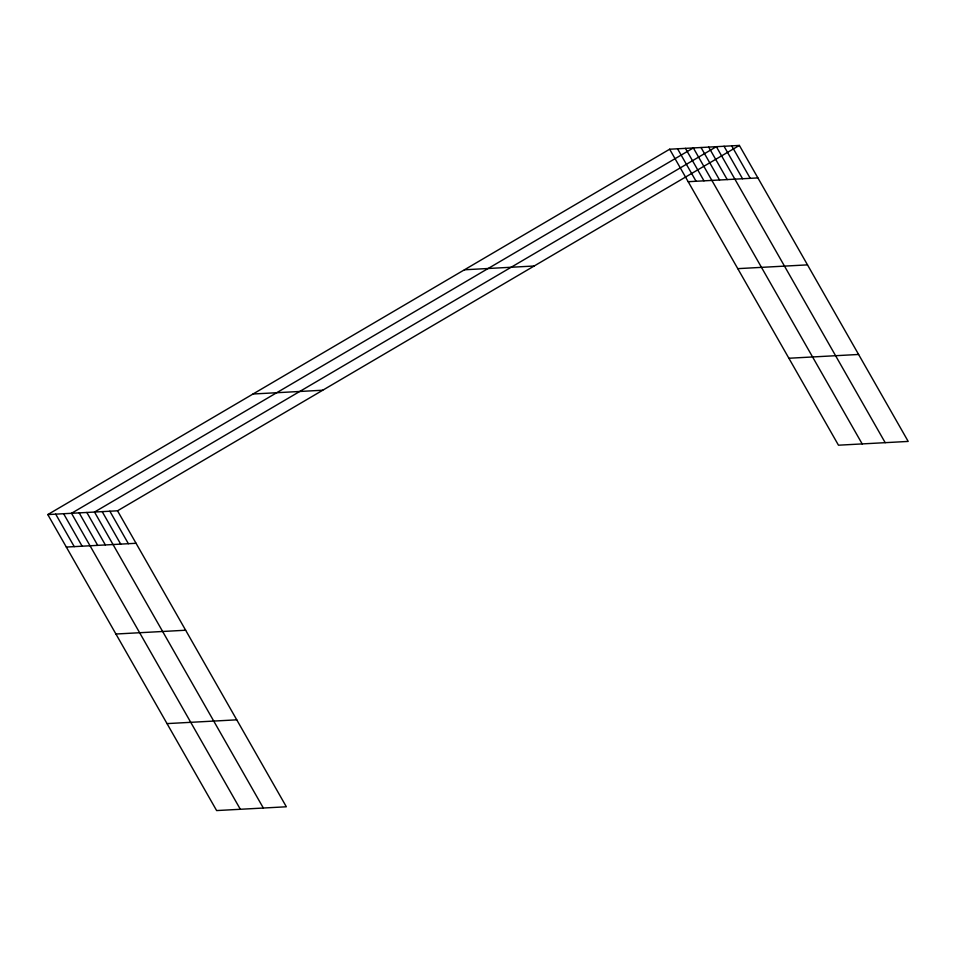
<?xml version="1.0" encoding="UTF-8"?>
<svg xmlns="http://www.w3.org/2000/svg" width="956" height="956" viewBox="0 0 956 956"><rect width="100%" height="100%" fill="white"/><g stroke="black" fill="none" stroke-linecap="round" stroke-linejoin="round"><path stroke-width="1.43" d="M47.8 514.579L117.528 510.803L286.346 806.78L216.63 810.568L47.8 514.579L669.654 149.22L739.37 145.431L908.2 441.421L838.472 445.197L669.654 149.22M117.528 510.803L739.37 145.431M688.177 181.7L757.905 177.912M464.437 269.783L534.165 266.007M737.769 268.648L807.497 264.872M788.879 358.249L858.596 354.461M253.005 394.003L322.734 390.227M66.323 547.059L136.051 543.283M115.927 634.019L185.643 630.231M167.025 723.608L236.753 719.832M731.698 145.85L750.233 178.33M724.039 146.268L742.561 178.748M885.196 442.664L716.367 146.686L94.513 512.046L263.342 808.035M708.695 147.105L727.217 179.585M701.023 147.511L719.545 179.991M862.181 443.919L693.351 147.929L71.509 513.288L240.338 809.278M685.452 148.359L703.975 180.839M677.553 148.789L696.076 181.27M109.856 511.209L128.379 543.689M102.184 511.627L120.707 544.107M86.841 512.464L105.375 544.944M79.181 512.882L97.703 545.362M63.61 513.719L82.132 546.199M55.699 514.149L74.233 546.629"/></g></svg>
